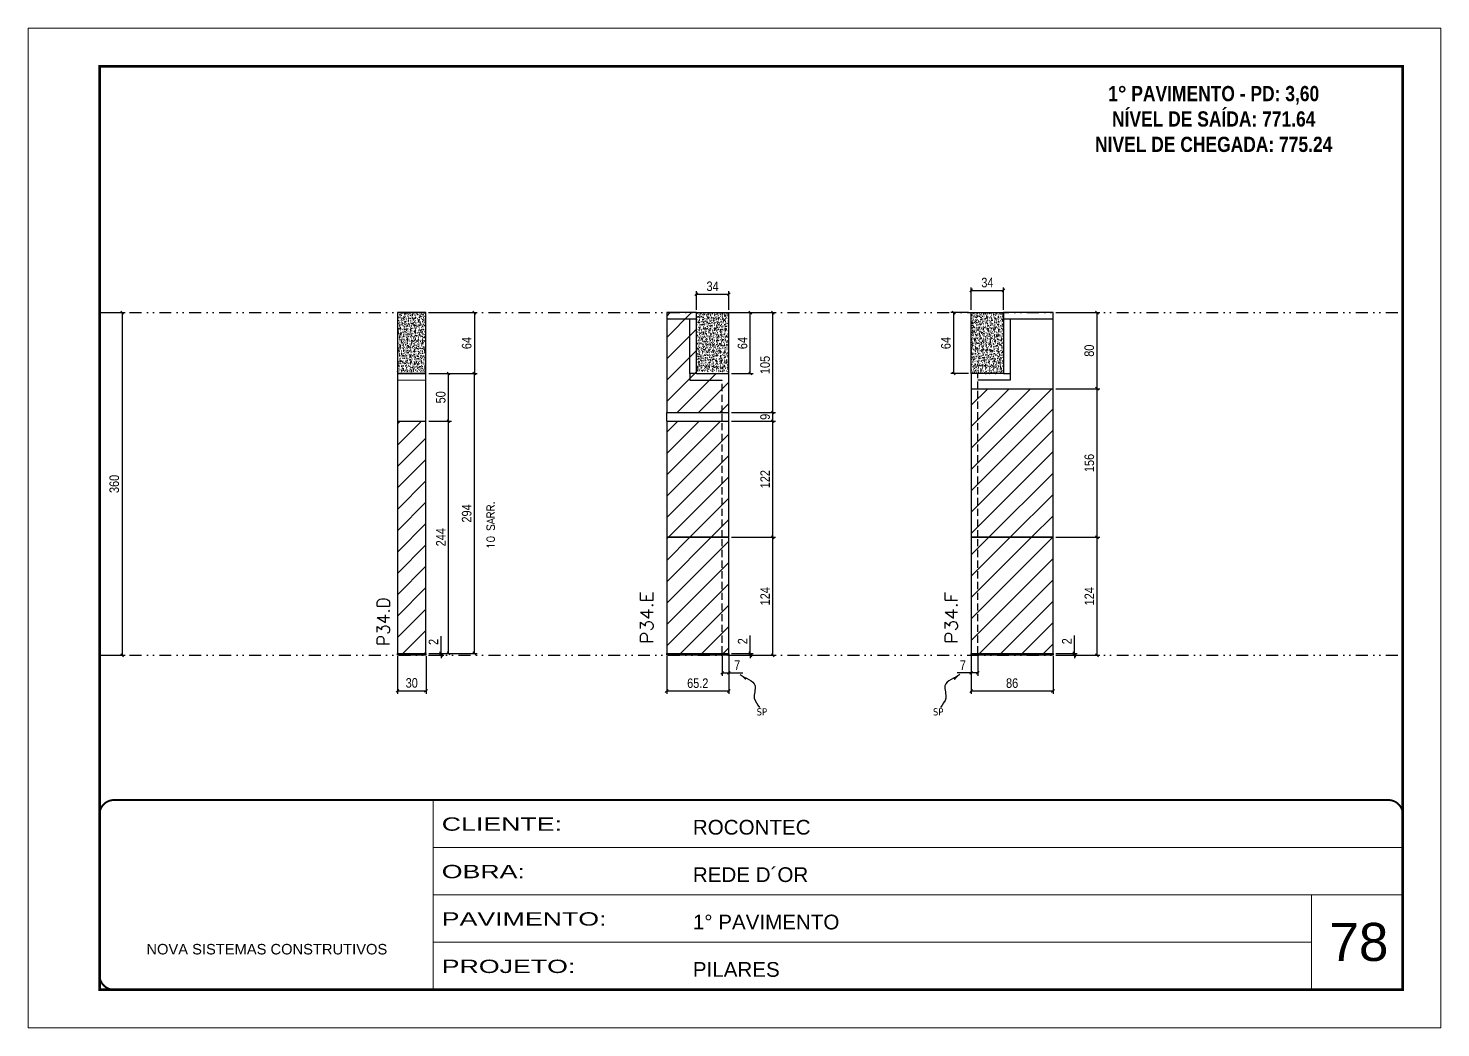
# Model space of a CAD drawing. Extents: x 2949 to 9203, y -16089 to 12527.
# Drawn here: x 4548 to 6033, y -10346 to -9296 of the extents above; entities that cross this region are included whole.
import ezdxf

# ---------------------------------------------------------------- set-up
doc = ezdxf.new("R2010")
doc.units = 0
for name, pattern in [('CONTINUO', [0]), ('DASHED', [0.75, 0.5, -0.25]), ('DIVIDE2', [0.625, 0.25, -0.125, 0, -0.125, 0, -0.125]), ('HIDDEN', [0.375, 0.25, -0.125])]:
    doc.linetypes.add(name, pattern=pattern)
for name, color, linetype, lineweight in [('CARIMBO', 255, 'Continuous', 9), ('Folhas', 255, 'Continuous', 9), ('Hachura', 251, 'Continuous', 9), ('Sarr 2.2x7', 40, 'Continuous', 9), ('SARRAFO DE PRESSAO', 251, 'DASHED', 9), ('Texto Seção', 7, 'Continuous', 15)]:
    doc.layers.add(name, color=color, linetype=linetype, lineweight=lineweight)
for name, color, linetype in [('COTA', 241, 'Continuous'), ('cotas', 4, 'Continuous'), ('NOMENCLATURA', 7, 'Continuous'), ('Nível', 160, 'Continuous'), ('Painéis', 200, 'Continuous'), ('SARR_2.2x7', 40, 'Continuous'), ('Sarrafo de Pressão', 42, 'HIDDEN'), ('texto', 7, 'Continuous')]:
    doc.layers.add(name, color=color, linetype=linetype)
doc.styles.add('ARIAL', font='arial.ttf')
doc.styles.add('COTA TECNICA', font='techl___.ttf', dxfattribs={"height": 10})
doc.styles.add('COTA TECNICA-50', font='techl___.ttf', dxfattribs={"height": 10})
doc.styles.add('REGUA-120', font='ROMANS.shx', dxfattribs={"height": 15})
doc.styles.add('ROMANC', font='techb___.ttf', dxfattribs={"height": 2.5})
doc.styles.add('ROMANS', font='romans.shx')
doc.styles.get("Standard").update_dxf_attribs({"font": 'arial.ttf'})
doc.styles.add('Tecnologia', font='')
doc.styles.get('Tecnologia').set_extended_font_data('Forgotten Futurist')
doc.dimstyles.new('COTA PAINEL-50', dxfattribs={"dimtxt": 10, "dimasz": 3, "dimexe": 3, "dimexo": 3, "dimgap": 3, "dimtad": 1, "dimdec": 1, "dimzin": 12, "dimdsep": 46, "dimtxsty": 'COTA TECNICA-50', "dimblk1": 'OBLIQUE', "dimblk2": 'OBLIQUE', "dimsah": 1, "dimcen": 0.9, "dimclrd": 4, "dimclre": 4, "dimclrt": 240, "dimadec": 1, "dimazin": 3, "dimtfac": 1, "dimtdec": 1, "dimtmove": 0, "dimatfit": 3, "dimfxl": 1, "dimtolj": 1, "dimtzin": 12, "dimarcsym": 0})
doc.dimstyles.new('PAINEL', dxfattribs={"dimtxt": 10, "dimasz": 3, "dimexe": 3, "dimexo": 3, "dimgap": 3, "dimtad": 1, "dimdec": 1, "dimzin": 12, "dimdsep": 46, "dimtxsty": 'COTA TECNICA', "dimblk1": 'OBLIQUE', "dimblk2": 'OBLIQUE', "dimsah": 1, "dimcen": 0.9, "dimclrd": 4, "dimclre": 4, "dimclrt": 240, "dimadec": 1, "dimazin": 3, "dimtfac": 1, "dimtdec": 1, "dimtmove": 0, "dimatfit": 3, "dimfxl": 1, "dimtolj": 1, "dimtzin": 12, "dimarcsym": 0})
doc.dimstyles.get("Standard").update_dxf_attribs({"dimtxt": 0.18, "dimasz": 0.18, "dimexe": 0.18, "dimexo": 0.0625, "dimgap": 0.09, "dimtad": 0, "dimtih": 1, "dimtoh": 1, "dimdec": 4, "dimzin": 0, "dimdsep": 46, "dimtxsty": 'Standard', "dimcen": 0.09, "dimadec": 0, "dimazin": 0, "dimtfac": 1, "dimtdec": 4, "dimtofl": 0, "dimtmove": 0, "dimatfit": 3, "dimfxl": 1, "dimtolj": 1, "dimtzin": 0, "dimarcsym": 0})
pattern_1 = [(45, (-126071.967, -38793.522), (-11.2253202, 11.2253202), [])]

# ---------------------------------------------------------------- blocks, each defined once
blk = doc.blocks.new('9999999999')
at = {"color": 30, "linetype": 'CONTINUO'}
for p, q in [((98564.6, 34230.2), (98564.6, 34429.4)), ((98564.6, 34379.6), (99584, 34379.6)), ((98564.6, 34329.8), (99488, 34329.8)), ((99584, 34329.8), (99488, 34329.8)), ((99488, 34329.8), (99488, 34230.2)), ((98564.6, 34280), (99488, 34280))]:
    blk.add_line(p, q, dxfattribs=at)
at = {"color": 30, "linetype": 'CONTINUO', "const_width": 2}
blk.add_lwpolyline([(99584, 34230.2), (99584, 34414.4, 0.414214), (99569, 34429.4), (98229, 34429.4, 0.414214), (98214, 34414.4), (98214, 34245.2, 0.414214), (98229, 34230.2), (99584, 34230.2)], format="xyb", dxfattribs=at)
at = {"layer": 'Folhas'}
blk.add_lwpolyline([(98139, 34190.2), (99624, 34190.2), (99624, 35240.2), (98139, 35240.2)], close=True, dxfattribs=at)
at = {"layer": 'Folhas', "color": 30, "const_width": 3}
blk.add_lwpolyline([(98214, 34230.2), (99584, 34230.2), (99584, 35200.2), (98214, 35200.2)], close=True, dxfattribs=at)
at = {"color": 7, "linetype": 'Continuous', "ltscale": 5, "style": 'ARIAL'}
for s, height, p in [('ROCONTEC', 15.48, (98837.7, 34393.1)), ('REDE D´OR', 15.48, (98837.7, 34343.3)), ('1° PAVIMENTO', 15.483, (98837.7, 34293.5)), ('NOVA SISTEMAS CONSTRUTIVOS', 11.059, (98263.2, 34267.2)), ('PILARES', 15.48, (98837.7, 34243.7))]:
    blk.add_text(s, height=height, dxfattribs=at).set_placement(p)
at = {"layer": 'Folhas', "color": 7, "style": 'Tecnologia', "width": 1.5}
for s, p in [('CLIENTE:', (98573.7, 34397.2)), ('OBRA:', (98573.7, 34347.3)), ('PAVIMENTO:', (98573.7, 34297.5)), ('PROJETO:', (98573.7, 34247.7))]:
    blk.add_text(s, height=14, dxfattribs=at).set_placement(p)
blk = doc.blocks.new('_Oblique')
at = {"color": 0, "linetype": 'ByBlock', "lineweight": -2}
blk.add_line((-0.5, -0.5), (0.5, 0.5), dxfattribs=at)
blk = doc.blocks.new('*D2669')
at = {"layer": 'cotas', "color": 4, "linetype": 'ByBlock', "lineweight": -2, "transparency": 16777216}
for p, q in [((4625.5, -9594.9), (4649.3, -9594.9)), ((4646.3, -9594.9), (4646.3, -9954.9)), ((4625.5, -9954.9), (4649.3, -9954.9))]:
    blk.add_line(p, q, dxfattribs=at)
at = {"layer": 'Defpoints', "color": 0, "linetype": 'ByBlock', "transparency": 16777216}
for p in [(4622.5, -9594.9), (4622.5, -9954.9), (4646.3, -9954.9)]:
    blk.add_point(p, dxfattribs=at)
at = {"layer": 'cotas', "color": 4, "linetype": 'ByBlock', "lineweight": -2, "transparency": 16777216, "xscale": 3, "yscale": 3, "zscale": 3}
for p, rotation in [((4646.3, -9594.9), 90), ((4646.3, -9954.9), 270)]:
    blk.add_blockref('_Oblique', p, dxfattribs=dict(at, rotation=rotation))
at = {"layer": 'cotas', "color": 240, "linetype": 'ByBlock', "transparency": 16777216, "insert": (4638, -9774.9), "char_height": 10, "attachment_point": 5, "rotation": 90, "style": 'COTA TECNICA'}
blk.add_mtext('\\A1;360', dxfattribs=at)
blk = doc.blocks.new('*D2670')
at = {"layer": 'COTA', "color": 4, "lineweight": -2, "transparency": 16777216}
for p, q in [((4935.7, -9955.9), (4935.7, -9995.3)), ((4965.7, -9955.9), (4965.7, -9995.3)), ((4935.7, -9992.3), (4965.7, -9992.3))]:
    blk.add_line(p, q, dxfattribs=at)
at = {"layer": 'Defpoints', "color": 0, "transparency": 16777216}
for p in [(4935.7, -9952.9), (4965.7, -9952.9), (4965.7, -9992.3)]:
    blk.add_point(p, dxfattribs=at)
at = {"layer": 'COTA', "color": 4, "lineweight": -2, "transparency": 16777216, "xscale": 3, "yscale": 3, "zscale": 3, "rotation": 180}
blk.add_blockref('_Oblique', (4935.7, -9992.3), dxfattribs=at)
at = {"layer": 'COTA', "color": 4, "lineweight": -2, "transparency": 16777216, "xscale": 3, "yscale": 3, "zscale": 3}
blk.add_blockref('_Oblique', (4965.7, -9992.3), dxfattribs=at)
at = {"layer": 'COTA', "color": 240, "transparency": 16777216, "insert": (4950.7, -9984), "char_height": 10, "attachment_point": 5, "style": 'COTA TECNICA'}
blk.add_mtext('\\A1;30', dxfattribs=at)
blk = doc.blocks.new('*D2671')
at = {"layer": 'COTA', "color": 4, "lineweight": -2, "transparency": 16777216}
for p, q in [((4981.5, -9952.9), (4981.5, -9934.8)), ((4968.7, -9952.9), (4984.5, -9952.9)), ((4968.7, -9954.9), (4984.5, -9954.9)), ((4981.5, -9954.9), (4981.5, -9952.9)), ((4981.5, -9954.9), (4981.5, -9957.9))]:
    blk.add_line(p, q, dxfattribs=at)
at = {"layer": 'Defpoints', "color": 0, "transparency": 16777216}
for p in [(4965.7, -9952.9), (4965.7, -9954.9), (4981.5, -9952.9)]:
    blk.add_point(p, dxfattribs=at)
at = {"layer": 'COTA', "color": 4, "lineweight": -2, "transparency": 16777216, "xscale": 3, "yscale": 3, "zscale": 3}
for p, rotation in [((4981.5, -9952.9), 270), ((4981.5, -9954.9), 90)]:
    blk.add_blockref('_Oblique', p, dxfattribs=dict(at, rotation=rotation))
at = {"layer": 'COTA', "color": 240, "transparency": 16777216, "insert": (4973.5, -9940.9), "char_height": 10, "attachment_point": 5, "rotation": 90, "style": 'COTA TECNICA-50'}
blk.add_mtext('\\A1;2', dxfattribs=at)
blk = doc.blocks.new('*D2693')
at = {"layer": 'COTA', "color": 4, "linetype": 'ByBlock', "lineweight": -2, "transparency": 16777216}
for p, q in [((4968.7, -9594.9), (5019.6, -9594.9)), ((5016.6, -9594.9), (5016.6, -9658.9)), ((4968.7, -9658.9), (5019.6, -9658.9))]:
    blk.add_line(p, q, dxfattribs=at)
at = {"layer": 'Defpoints', "color": 0, "linetype": 'ByBlock', "transparency": 16777216}
for p in [(4965.7, -9594.9), (4965.7, -9658.9), (5016.6, -9658.9)]:
    blk.add_point(p, dxfattribs=at)
at = {"layer": 'COTA', "color": 4, "linetype": 'ByBlock', "lineweight": -2, "transparency": 16777216, "xscale": 3, "yscale": 3, "zscale": 3}
for p, rotation in [((5016.6, -9594.9), 90), ((5016.6, -9658.9), 270)]:
    blk.add_blockref('_Oblique', p, dxfattribs=dict(at, rotation=rotation))
at = {"layer": 'COTA', "color": 240, "linetype": 'ByBlock', "transparency": 16777216, "insert": (5008.5, -9626.9), "char_height": 10, "attachment_point": 5, "rotation": 90, "style": 'COTA TECNICA'}
blk.add_mtext('\\A1;64', dxfattribs=at)
blk = doc.blocks.new('*D2694')
at = {"layer": 'COTA', "color": 4, "linetype": 'ByBlock', "lineweight": -2, "transparency": 16777216}
for p, q in [((4968.7, -9658.9), (5019.6, -9658.9)), ((5016.6, -9952.9), (5016.6, -9658.9)), ((4968.7, -9952.9), (5019.6, -9952.9))]:
    blk.add_line(p, q, dxfattribs=at)
at = {"layer": 'Defpoints', "color": 0, "linetype": 'ByBlock', "transparency": 16777216}
for p in [(4965.7, -9658.9), (5016.6, -9658.9), (4965.7, -9952.9)]:
    blk.add_point(p, dxfattribs=at)
at = {"layer": 'COTA', "color": 4, "linetype": 'ByBlock', "lineweight": -2, "transparency": 16777216, "xscale": 3, "yscale": 3, "zscale": 3}
for p, rotation in [((5016.6, -9658.9), 90), ((5016.6, -9952.9), 270)]:
    blk.add_blockref('_Oblique', p, dxfattribs=dict(at, rotation=rotation))
at = {"layer": 'COTA', "color": 240, "linetype": 'ByBlock', "transparency": 16777216, "insert": (5008.5, -9805.9), "char_height": 10, "attachment_point": 5, "rotation": 90, "style": 'COTA TECNICA'}
blk.add_mtext('\\A1;294', dxfattribs=at)
blk = doc.blocks.new('*D2672')
at = {"layer": 'COTA', "color": 4, "linetype": 'ByBlock', "lineweight": -2, "transparency": 16777216}
for p, q in [((4968.7, -9708.9), (4992.4, -9708.9)), ((4989.4, -9952.9), (4989.4, -9708.9)), ((4968.7, -9952.9), (4992.4, -9952.9))]:
    blk.add_line(p, q, dxfattribs=at)
at = {"layer": 'Defpoints', "color": 0, "linetype": 'ByBlock', "transparency": 16777216}
for p in [(4965.7, -9708.9), (4989.4, -9708.9), (4965.7, -9952.9)]:
    blk.add_point(p, dxfattribs=at)
at = {"layer": 'COTA', "color": 4, "linetype": 'ByBlock', "lineweight": -2, "transparency": 16777216, "xscale": 3, "yscale": 3, "zscale": 3}
for p, rotation in [((4989.4, -9708.9), 90), ((4989.4, -9952.9), 270)]:
    blk.add_blockref('_Oblique', p, dxfattribs=dict(at, rotation=rotation))
at = {"layer": 'COTA', "color": 240, "linetype": 'ByBlock', "transparency": 16777216, "insert": (4981.3, -9830.9), "char_height": 10, "attachment_point": 5, "rotation": 90, "style": 'COTA TECNICA'}
blk.add_mtext('\\A1;244', dxfattribs=at)
blk = doc.blocks.new('*D2673')
at = {"layer": 'COTA', "color": 4, "linetype": 'ByBlock', "lineweight": -2, "transparency": 16777216}
for p, q in [((4968.7, -9658.9), (4992.4, -9658.9)), ((4989.4, -9708.9), (4989.4, -9658.9)), ((4968.7, -9708.9), (4992.4, -9708.9))]:
    blk.add_line(p, q, dxfattribs=at)
at = {"layer": 'Defpoints', "color": 0, "linetype": 'ByBlock', "transparency": 16777216}
for p in [(4965.7, -9658.9), (4989.4, -9658.9), (4965.7, -9708.9)]:
    blk.add_point(p, dxfattribs=at)
at = {"layer": 'COTA', "color": 4, "linetype": 'ByBlock', "lineweight": -2, "transparency": 16777216, "xscale": 3, "yscale": 3, "zscale": 3}
for p, rotation in [((4989.4, -9658.9), 90), ((4989.4, -9708.9), 270)]:
    blk.add_blockref('_Oblique', p, dxfattribs=dict(at, rotation=rotation))
at = {"layer": 'COTA', "color": 240, "linetype": 'ByBlock', "transparency": 16777216, "insert": (4981.2, -9683.9), "char_height": 10, "attachment_point": 5, "rotation": 90, "style": 'COTA TECNICA'}
blk.add_mtext('\\A1;50', dxfattribs=at)
blk = doc.blocks.new('*D2674')
at = {"layer": 'COTA', "color": 4, "lineweight": -2, "transparency": 16777216}
for p, q in [((5218.8, -9955.9), (5218.8, -9995.4)), ((5284, -9955.9), (5284, -9995.4)), ((5218.8, -9992.4), (5284, -9992.4))]:
    blk.add_line(p, q, dxfattribs=at)
at = {"layer": 'Defpoints', "color": 0, "transparency": 16777216}
for p in [(5218.8, -9952.9), (5284, -9952.9), (5284, -9992.4)]:
    blk.add_point(p, dxfattribs=at)
at = {"layer": 'COTA', "color": 4, "lineweight": -2, "transparency": 16777216, "xscale": 3, "yscale": 3, "zscale": 3, "rotation": 180}
blk.add_blockref('_Oblique', (5218.8, -9992.4), dxfattribs=at)
at = {"layer": 'COTA', "color": 4, "lineweight": -2, "transparency": 16777216, "xscale": 3, "yscale": 3, "zscale": 3}
blk.add_blockref('_Oblique', (5284, -9992.4), dxfattribs=at)
at = {"layer": 'COTA', "color": 240, "transparency": 16777216, "insert": (5251.4, -9984.3), "char_height": 10, "attachment_point": 5, "style": 'COTA TECNICA'}
blk.add_mtext('\\A1;65.2', dxfattribs=at)
blk = doc.blocks.new('*D2675')
at = {"layer": 'COTA', "color": 4, "lineweight": -2, "transparency": 16777216}
for p, q in [((5287, -9594.9), (5333.3, -9594.9)), ((5330.3, -9699.9), (5330.3, -9594.9)), ((5287, -9699.9), (5333.3, -9699.9))]:
    blk.add_line(p, q, dxfattribs=at)
at = {"layer": 'Defpoints', "color": 0, "transparency": 16777216}
for p in [(5284, -9594.9), (5330.3, -9594.9), (5284, -9699.9)]:
    blk.add_point(p, dxfattribs=at)
at = {"layer": 'COTA', "color": 4, "lineweight": -2, "transparency": 16777216, "xscale": 3, "yscale": 3, "zscale": 3}
for p, rotation in [((5330.3, -9594.9), 90), ((5330.3, -9699.9), 270)]:
    blk.add_blockref('_Oblique', p, dxfattribs=dict(at, rotation=rotation))
at = {"layer": 'COTA', "color": 240, "transparency": 16777216, "insert": (5322.2, -9649.9), "char_height": 10, "attachment_point": 5, "rotation": 90, "style": 'COTA TECNICA'}
blk.add_mtext('\\A1;105', dxfattribs=at)
blk = doc.blocks.new('*D2676')
at = {"layer": 'COTA', "color": 4, "lineweight": -2, "transparency": 16777216}
for p, q in [((5277, -9955.9), (5277, -9976.4)), ((5284, -9957.9), (5284, -9976.4)), ((5277, -9973.4), (5284, -9973.4)), ((5284, -9973.4), (5298.8, -9973.4))]:
    blk.add_line(p, q, dxfattribs=at)
at = {"layer": 'Defpoints', "color": 0, "transparency": 16777216}
for p in [(5277, -9952.9), (5284, -9954.9), (5284, -9973.4)]:
    blk.add_point(p, dxfattribs=at)
at = {"layer": 'COTA', "color": 4, "lineweight": -2, "transparency": 16777216, "xscale": 3, "yscale": 3, "zscale": 3, "rotation": 180}
blk.add_blockref('_Oblique', (5277, -9973.4), dxfattribs=at)
at = {"layer": 'COTA', "color": 4, "lineweight": -2, "transparency": 16777216, "xscale": 3, "yscale": 3, "zscale": 3}
blk.add_blockref('_Oblique', (5284, -9973.4), dxfattribs=at)
at = {"layer": 'COTA', "color": 240, "transparency": 16777216, "insert": (5292.9, -9965.3), "char_height": 10, "attachment_point": 5, "style": 'COTA TECNICA-50'}
blk.add_mtext('\\A1;7', dxfattribs=at)
blk = doc.blocks.new('*D2677')
at = {"layer": 'COTA', "color": 4, "lineweight": -2, "transparency": 16777216}
for p, q in [((5287, -9830.9), (5333.3, -9830.9)), ((5330.3, -9954.9), (5330.3, -9830.9)), ((5287, -9954.9), (5333.3, -9954.9))]:
    blk.add_line(p, q, dxfattribs=at)
at = {"layer": 'Defpoints', "color": 0, "transparency": 16777216}
for p in [(5284, -9830.9), (5330.3, -9830.9), (5284, -9954.9)]:
    blk.add_point(p, dxfattribs=at)
at = {"layer": 'COTA', "color": 4, "lineweight": -2, "transparency": 16777216, "xscale": 3, "yscale": 3, "zscale": 3}
for p, rotation in [((5330.3, -9830.9), 90), ((5330.3, -9954.9), 270)]:
    blk.add_blockref('_Oblique', p, dxfattribs=dict(at, rotation=rotation))
at = {"layer": 'COTA', "color": 240, "transparency": 16777216, "insert": (5322.2, -9892.9), "char_height": 10, "attachment_point": 5, "rotation": 90, "style": 'COTA TECNICA-50'}
blk.add_mtext('\\A1;124', dxfattribs=at)
blk = doc.blocks.new('*D2678')
at = {"layer": 'COTA', "color": 4, "lineweight": -2, "transparency": 16777216}
for p, q in [((5306.6, -9952.9), (5306.6, -9934.1)), ((5287, -9952.9), (5309.6, -9952.9)), ((5287, -9954.9), (5309.6, -9954.9)), ((5306.6, -9954.9), (5306.6, -9952.9)), ((5306.6, -9954.9), (5306.6, -9957.9))]:
    blk.add_line(p, q, dxfattribs=at)
at = {"layer": 'Defpoints', "color": 0, "transparency": 16777216}
for p in [(5284, -9952.9), (5284, -9954.9), (5306.6, -9954.9)]:
    blk.add_point(p, dxfattribs=at)
at = {"layer": 'COTA', "color": 4, "lineweight": -2, "transparency": 16777216, "xscale": 3, "yscale": 3, "zscale": 3}
for p, rotation in [((5306.6, -9952.9), 270), ((5306.6, -9954.9), 90)]:
    blk.add_blockref('_Oblique', p, dxfattribs=dict(at, rotation=rotation))
at = {"layer": 'COTA', "color": 240, "transparency": 16777216, "insert": (5298.6, -9940.2), "char_height": 10, "attachment_point": 5, "rotation": 90, "style": 'COTA TECNICA-50'}
blk.add_mtext('\\A1;2', dxfattribs=at)
blk = doc.blocks.new('*D2679')
at = {"layer": 'COTA', "color": 4, "linetype": 'ByBlock', "lineweight": -2, "transparency": 16777216}
for p, q in [((5287, -9708.9), (5333.3, -9708.9)), ((5330.3, -9830.9), (5330.3, -9708.9)), ((5287, -9830.9), (5333.3, -9830.9))]:
    blk.add_line(p, q, dxfattribs=at)
at = {"layer": 'Defpoints', "color": 0, "linetype": 'ByBlock', "transparency": 16777216}
for p in [(5284, -9708.9), (5330.3, -9708.9), (5284, -9830.9)]:
    blk.add_point(p, dxfattribs=at)
at = {"layer": 'COTA', "color": 4, "linetype": 'ByBlock', "lineweight": -2, "transparency": 16777216, "xscale": 3, "yscale": 3, "zscale": 3}
for p, rotation in [((5330.3, -9708.9), 90), ((5330.3, -9830.9), 270)]:
    blk.add_blockref('_Oblique', p, dxfattribs=dict(at, rotation=rotation))
at = {"layer": 'COTA', "color": 240, "linetype": 'ByBlock', "transparency": 16777216, "insert": (5322.2, -9769.9), "char_height": 10, "attachment_point": 5, "rotation": 90, "style": 'COTA TECNICA'}
blk.add_mtext('\\A1;122', dxfattribs=at)
blk = doc.blocks.new('*D2680')
at = {"layer": 'COTA', "color": 4, "lineweight": -2, "transparency": 16777216}
for p, q in [((5538.9, -9955.9), (5538.9, -9995.4)), ((5624.9, -9955.9), (5624.9, -9995.4)), ((5538.9, -9992.4), (5624.9, -9992.4))]:
    blk.add_line(p, q, dxfattribs=at)
at = {"layer": 'Defpoints', "color": 0, "transparency": 16777216}
for p in [(5538.9, -9952.9), (5624.9, -9952.9), (5624.9, -9992.4)]:
    blk.add_point(p, dxfattribs=at)
at = {"layer": 'COTA', "color": 4, "lineweight": -2, "transparency": 16777216, "xscale": 3, "yscale": 3, "zscale": 3, "rotation": 180}
blk.add_blockref('_Oblique', (5538.9, -9992.4), dxfattribs=at)
at = {"layer": 'COTA', "color": 4, "lineweight": -2, "transparency": 16777216, "xscale": 3, "yscale": 3, "zscale": 3}
blk.add_blockref('_Oblique', (5624.9, -9992.4), dxfattribs=at)
at = {"layer": 'COTA', "color": 240, "transparency": 16777216, "insert": (5581.9, -9984.2), "char_height": 10, "attachment_point": 5, "style": 'COTA TECNICA'}
blk.add_mtext('\\A1;86', dxfattribs=at)
blk = doc.blocks.new('*D2681')
at = {"layer": 'COTA', "color": 4, "lineweight": -2, "transparency": 16777216}
for p, q in [((5538.9, -9957.9), (5538.9, -9976.4)), ((5545.9, -9955.9), (5545.9, -9976.4)), ((5538.9, -9973.4), (5524.2, -9973.4)), ((5545.9, -9973.4), (5538.9, -9973.4))]:
    blk.add_line(p, q, dxfattribs=at)
at = {"layer": 'Defpoints', "color": 0, "transparency": 16777216}
for p in [(5538.9, -9954.9), (5545.9, -9952.9), (5538.9, -9973.4)]:
    blk.add_point(p, dxfattribs=at)
at = {"layer": 'COTA', "color": 4, "lineweight": -2, "transparency": 16777216, "xscale": 3, "yscale": 3, "zscale": 3, "rotation": 180}
blk.add_blockref('_Oblique', (5538.9, -9973.4), dxfattribs=at)
at = {"layer": 'COTA', "color": 4, "lineweight": -2, "transparency": 16777216, "xscale": 3, "yscale": 3, "zscale": 3}
blk.add_blockref('_Oblique', (5545.9, -9973.4), dxfattribs=at)
at = {"layer": 'COTA', "color": 240, "transparency": 16777216, "insert": (5530.1, -9965.3), "char_height": 10, "attachment_point": 5, "style": 'COTA TECNICA-50'}
blk.add_mtext('\\A1;7', dxfattribs=at)
blk = doc.blocks.new('*D2682')
at = {"layer": 'COTA', "color": 4, "lineweight": -2, "transparency": 16777216}
for p, q in [((5627.9, -9830.9), (5674.2, -9830.9)), ((5671.2, -9954.9), (5671.2, -9830.9)), ((5627.9, -9954.9), (5674.2, -9954.9))]:
    blk.add_line(p, q, dxfattribs=at)
at = {"layer": 'Defpoints', "color": 0, "transparency": 16777216}
for p in [(5624.9, -9830.9), (5671.2, -9830.9), (5624.9, -9954.9)]:
    blk.add_point(p, dxfattribs=at)
at = {"layer": 'COTA', "color": 4, "lineweight": -2, "transparency": 16777216, "xscale": 3, "yscale": 3, "zscale": 3}
for p, rotation in [((5671.2, -9830.9), 90), ((5671.2, -9954.9), 270)]:
    blk.add_blockref('_Oblique', p, dxfattribs=dict(at, rotation=rotation))
at = {"layer": 'COTA', "color": 240, "transparency": 16777216, "insert": (5663.1, -9892.9), "char_height": 10, "attachment_point": 5, "rotation": 90, "style": 'COTA TECNICA-50'}
blk.add_mtext('\\A1;124', dxfattribs=at)
blk = doc.blocks.new('*D2683')
at = {"layer": 'COTA', "color": 4, "lineweight": -2, "transparency": 16777216}
for p, q in [((5647.4, -9952.9), (5647.4, -9934.1)), ((5627.9, -9952.9), (5650.4, -9952.9)), ((5627.9, -9954.9), (5650.4, -9954.9)), ((5647.4, -9954.9), (5647.4, -9952.9)), ((5647.4, -9954.9), (5647.4, -9957.9))]:
    blk.add_line(p, q, dxfattribs=at)
at = {"layer": 'Defpoints', "color": 0, "transparency": 16777216}
for p in [(5624.9, -9952.9), (5624.9, -9954.9), (5647.4, -9954.9)]:
    blk.add_point(p, dxfattribs=at)
at = {"layer": 'COTA', "color": 4, "lineweight": -2, "transparency": 16777216, "xscale": 3, "yscale": 3, "zscale": 3}
for p, rotation in [((5647.4, -9952.9), 270), ((5647.4, -9954.9), 90)]:
    blk.add_blockref('_Oblique', p, dxfattribs=dict(at, rotation=rotation))
at = {"layer": 'COTA', "color": 240, "transparency": 16777216, "insert": (5639.4, -9940.2), "char_height": 10, "attachment_point": 5, "rotation": 90, "style": 'COTA TECNICA-50'}
blk.add_mtext('\\A1;2', dxfattribs=at)
blk = doc.blocks.new('*D2684')
at = {"layer": 'COTA', "color": 4, "linetype": 'ByBlock', "lineweight": -2, "transparency": 16777216}
for p, q in [((5287, -9594.9), (5309.6, -9594.9)), ((5306.6, -9658.9), (5306.6, -9594.9)), ((5287, -9658.9), (5309.6, -9658.9))]:
    blk.add_line(p, q, dxfattribs=at)
at = {"layer": 'Defpoints', "color": 0, "linetype": 'ByBlock', "transparency": 16777216}
for p in [(5284, -9594.9), (5306.6, -9594.9), (5284, -9658.9)]:
    blk.add_point(p, dxfattribs=at)
at = {"layer": 'COTA', "color": 4, "linetype": 'ByBlock', "lineweight": -2, "transparency": 16777216, "xscale": 3, "yscale": 3, "zscale": 3}
for p, rotation in [((5306.6, -9594.9), 90), ((5306.6, -9658.9), 270)]:
    blk.add_blockref('_Oblique', p, dxfattribs=dict(at, rotation=rotation))
at = {"layer": 'COTA', "color": 240, "linetype": 'ByBlock', "transparency": 16777216, "insert": (5298.5, -9626.9), "char_height": 10, "attachment_point": 5, "rotation": 90, "style": 'COTA TECNICA'}
blk.add_mtext('\\A1;64', dxfattribs=at)
blk = doc.blocks.new('*D2687')
at = {"layer": 'COTA', "color": 4, "linetype": 'ByBlock', "lineweight": -2, "transparency": 16777216}
for p, q in [((5627.9, -9674.9), (5674.2, -9674.9)), ((5671.2, -9830.9), (5671.2, -9674.9)), ((5627.9, -9830.9), (5674.2, -9830.9))]:
    blk.add_line(p, q, dxfattribs=at)
at = {"layer": 'Defpoints', "color": 0, "linetype": 'ByBlock', "transparency": 16777216}
for p in [(5624.9, -9674.9), (5671.2, -9674.9), (5624.9, -9830.9)]:
    blk.add_point(p, dxfattribs=at)
at = {"layer": 'COTA', "color": 4, "linetype": 'ByBlock', "lineweight": -2, "transparency": 16777216, "xscale": 3, "yscale": 3, "zscale": 3}
for p, rotation in [((5671.2, -9674.9), 90), ((5671.2, -9830.9), 270)]:
    blk.add_blockref('_Oblique', p, dxfattribs=dict(at, rotation=rotation))
at = {"layer": 'COTA', "color": 240, "linetype": 'ByBlock', "transparency": 16777216, "insert": (5663.1, -9752.9), "char_height": 10, "attachment_point": 5, "rotation": 90, "style": 'COTA TECNICA'}
blk.add_mtext('\\A1;156', dxfattribs=at)
blk = doc.blocks.new('*D2696')
at = {"layer": 'COTA', "color": 4, "linetype": 'ByBlock', "lineweight": -2, "transparency": 16777216}
for p, q in [((5250, -9591.9), (5250, -9572.5)), ((5250, -9575.5), (5284, -9575.5)), ((5284, -9591.9), (5284, -9572.5))]:
    blk.add_line(p, q, dxfattribs=at)
at = {"layer": 'Defpoints', "color": 0, "linetype": 'ByBlock', "transparency": 16777216}
for p in [(5284, -9575.5), (5250, -9594.9), (5284, -9594.9)]:
    blk.add_point(p, dxfattribs=at)
at = {"layer": 'COTA', "color": 4, "linetype": 'ByBlock', "lineweight": -2, "transparency": 16777216, "xscale": 3, "yscale": 3, "zscale": 3, "rotation": 180}
blk.add_blockref('_Oblique', (5250, -9575.5), dxfattribs=at)
at = {"layer": 'COTA', "color": 4, "linetype": 'ByBlock', "lineweight": -2, "transparency": 16777216, "xscale": 3, "yscale": 3, "zscale": 3}
blk.add_blockref('_Oblique', (5284, -9575.5), dxfattribs=at)
at = {"layer": 'COTA', "color": 240, "linetype": 'ByBlock', "transparency": 16777216, "insert": (5267, -9567.3), "char_height": 10, "attachment_point": 5, "style": 'COTA TECNICA'}
blk.add_mtext('\\A1;34', dxfattribs=at)
blk = doc.blocks.new('*D2695')
at = {"layer": 'COTA', "color": 4, "linetype": 'ByBlock', "lineweight": -2, "transparency": 16777216}
for p, q in [((5627.9, -9594.9), (5674.2, -9594.9)), ((5671.2, -9674.9), (5671.2, -9594.9)), ((5627.9, -9674.9), (5674.2, -9674.9))]:
    blk.add_line(p, q, dxfattribs=at)
at = {"layer": 'Defpoints', "color": 0, "linetype": 'ByBlock', "transparency": 16777216}
for p in [(5624.9, -9594.9), (5671.2, -9594.9), (5624.9, -9674.9)]:
    blk.add_point(p, dxfattribs=at)
at = {"layer": 'COTA', "color": 4, "linetype": 'ByBlock', "lineweight": -2, "transparency": 16777216, "xscale": 3, "yscale": 3, "zscale": 3}
for p, rotation in [((5671.2, -9594.9), 90), ((5671.2, -9674.9), 270)]:
    blk.add_blockref('_Oblique', p, dxfattribs=dict(at, rotation=rotation))
at = {"layer": 'COTA', "color": 240, "linetype": 'ByBlock', "transparency": 16777216, "insert": (5663, -9634.9), "char_height": 10, "attachment_point": 5, "rotation": 90, "style": 'COTA TECNICA'}
blk.add_mtext('\\A1;80', dxfattribs=at)
blk = doc.blocks.new('*D2698')
at = {"layer": 'COTA', "color": 4, "lineweight": -2, "transparency": 16777216}
for p, q in [((5535.9, -9594.9), (5517.4, -9594.9)), ((5520.4, -9594.9), (5520.4, -9658.9)), ((5535.9, -9658.9), (5517.4, -9658.9))]:
    blk.add_line(p, q, dxfattribs=at)
at = {"layer": 'Defpoints', "color": 0, "transparency": 16777216}
for p in [(5538.9, -9594.9), (5520.4, -9658.9), (5538.9, -9658.9)]:
    blk.add_point(p, dxfattribs=at)
at = {"layer": 'COTA', "color": 4, "lineweight": -2, "transparency": 16777216, "xscale": 3, "yscale": 3, "zscale": 3}
for p, rotation in [((5520.4, -9594.9), 90), ((5520.4, -9658.9), 270)]:
    blk.add_blockref('_Oblique', p, dxfattribs=dict(at, rotation=rotation))
at = {"layer": 'COTA', "color": 240, "transparency": 16777216, "insert": (5512.3, -9626.9), "char_height": 10, "attachment_point": 5, "rotation": 90, "style": 'COTA TECNICA'}
blk.add_mtext('\\A1;64', dxfattribs=at)
blk = doc.blocks.new('*D2699')
at = {"layer": 'COTA', "color": 4, "lineweight": -2, "transparency": 16777216}
for p, q in [((5538.9, -9591.9), (5538.9, -9568.6)), ((5538.9, -9571.6), (5572.9, -9571.6)), ((5572.9, -9591.9), (5572.9, -9568.6))]:
    blk.add_line(p, q, dxfattribs=at)
at = {"layer": 'Defpoints', "color": 0, "transparency": 16777216}
for p in [(5572.9, -9571.6), (5538.9, -9594.9), (5572.9, -9594.9)]:
    blk.add_point(p, dxfattribs=at)
at = {"layer": 'COTA', "color": 4, "lineweight": -2, "transparency": 16777216, "xscale": 3, "yscale": 3, "zscale": 3, "rotation": 180}
blk.add_blockref('_Oblique', (5538.9, -9571.6), dxfattribs=at)
at = {"layer": 'COTA', "color": 4, "lineweight": -2, "transparency": 16777216, "xscale": 3, "yscale": 3, "zscale": 3}
blk.add_blockref('_Oblique', (5572.9, -9571.6), dxfattribs=at)
at = {"layer": 'COTA', "color": 240, "transparency": 16777216, "insert": (5555.9, -9563.4), "char_height": 10, "attachment_point": 5, "style": 'COTA TECNICA'}
blk.add_mtext('\\A1;34', dxfattribs=at)
blk = doc.blocks.new('*D2700')
at = {"layer": 'COTA', "color": 4, "lineweight": -2, "transparency": 16777216}
for p, q in [((5287, -9699.9), (5333.3, -9699.9)), ((5287, -9708.9), (5333.3, -9708.9)), ((5330.3, -9708.9), (5330.3, -9699.9))]:
    blk.add_line(p, q, dxfattribs=at)
at = {"layer": 'Defpoints', "color": 0, "transparency": 16777216}
for p in [(5284, -9699.9), (5284, -9708.9), (5330.3, -9699.9)]:
    blk.add_point(p, dxfattribs=at)
at = {"layer": 'COTA', "color": 4, "lineweight": -2, "transparency": 16777216, "xscale": 3, "yscale": 3, "zscale": 3}
for p, rotation in [((5330.3, -9699.9), 90), ((5330.3, -9708.9), 270)]:
    blk.add_blockref('_Oblique', p, dxfattribs=dict(at, rotation=rotation))
at = {"layer": 'COTA', "color": 240, "transparency": 16777216, "insert": (5322.2, -9704.4), "char_height": 10, "attachment_point": 5, "rotation": 90, "style": 'COTA TECNICA-50'}
blk.add_mtext('\\A1;9', dxfattribs=at)

msp = doc.modelspace()

# ---------------------------------------------------------------- hatches: boundary and pattern name
at = {"layer": 'COTA', "linetype": 'ByBlock'}
h = msp.add_hatch(dxfattribs=at)
h.set_pattern_fill('AR-CONC', color=256, scale=0.03)
h.set_pattern_definition([(50, (-125190.931, -41107.6722), (5.46554007, -0.47817257), [0.5715, -6.2865]), (355, (-125190.931, -41107.672), (-1.05730264, 5.73170536), [0.4572, -5.02921753]), (100.4514447, (-125190.4754, -41107.712), (4.40823741, 5.25353256), [0.48570026, -5.34270734]), (46.1842, (-125190.931, -41106.148), (8.13237123, -1.26126984), [0.85725, -9.42975]), (96.6355576, (-125190.253, -41106.253), (7.122124, 7.42278374), [0.7285507, -8.01406824]), (351.184151, (-125190.931, -41106.148), (7.122124, 7.42278374), [0.685799, -7.54379196]), (21, (-125190.169, -41106.5292), (4.54843174, -3.06795595), [0.5715, -6.2865]), (326, (-125190.169, -41106.529), (1.85406085, 5.52563898), [0.4572, -5.0292]), (71.451445, (-125189.79, -41106.785), (6.40249258, 2.45768307), [0.48570026, -5.34269813]), (37.5, (-125190.9308, -41107.6722), (0.092658098, 2.536651166), [0, -4.96824, 0, -5.1054, 0, -5.04825]), (7.5, (-125190.9308, -41107.6722), (2.004589875, 3.005417245), [0, -2.91084, 0, -4.85394, 0, -1.92405]), (327.5, (-125192.63, -41107.6722), (4.067717855, -0.17186232), [0, -1.905, 0, -5.9436, 0, -7.8867]), (317.5, (-125193.392, -41107.6722), (4.44387544, 0.76279473), [0, -2.4765, 0, -3.94716, 0, -5.6007])])
h.paths.add_polyline_path([(4935.67, -9656.91), (4965.67, -9656.91), (4965.67, -9594.91), (4935.67, -9594.91)])
h = msp.add_hatch(dxfattribs=at)
h.set_pattern_fill('AR-CONC', color=256, scale=0.03)
h.set_pattern_definition([(50, (-126071.9665, -38819.522), (5.46554007, -0.47817257), [0.5715, -6.2865]), (355, (-126071.9665, -38819.522), (-1.05730264, 5.73170536), [0.4572, -5.02921753]), (100.4514447, (-126071.511, -38819.562), (4.40823741, 5.25353256), [0.48570026, -5.34270734]), (46.1842, (-126071.9665, -38817.998), (8.13237123, -1.26126984), [0.85725, -9.42975]), (96.6355576, (-126071.289, -38818.103), (7.122124, 7.42278374), [0.7285507, -8.01406824]), (351.184151, (-126071.9665, -38817.998), (7.122124, 7.42278374), [0.685799, -7.54379196]), (21, (-126071.2045, -38818.379), (4.54843174, -3.06795595), [0.5715, -6.2865]), (326, (-126071.2045, -38818.379), (1.85406085, 5.52563898), [0.4572, -5.0292]), (71.451445, (-126070.8255, -38818.6347), (6.40249258, 2.45768307), [0.48570026, -5.34269813]), (37.5, (-126071.9665, -38819.522), (0.092658098, 2.536651166), [0, -4.96824, 0, -5.1054, 0, -5.04825]), (7.5, (-126071.9665, -38819.522), (2.004589875, 3.005417245), [0, -2.91084, 0, -4.85394, 0, -1.92405]), (327.5, (-126073.6658, -38819.522), (4.067717855, -0.17186232), [0, -1.905, 0, -5.9436, 0, -7.8867]), (317.5, (-126074.4278, -38819.522), (4.44387544, 0.76279473), [0, -2.4765, 0, -3.94716, 0, -5.6007])])
h.paths.add_polyline_path([(5284.04, -9594.91), (5250.04, -9594.91), (5250.04, -9634.91), (5284.04, -9634.91)])
h.paths.add_polyline_path([(5250.04, -9634.91), (5250.04, -9656.91), (5284.04, -9656.91), (5284.04, -9634.91)])
h = msp.add_hatch(dxfattribs=at)
h.set_pattern_fill('AR-CONC', color=256, scale=0.03)
h.set_pattern_definition([(50, (846.7493, -6261.9194), (5.46554, -0.4781726), [0.5715, -6.2865]), (355, (846.7493, -6261.9194), (-1.0573026, 5.7317054), [0.4572, -5.0292175]), (100.45144, (847.205, -6261.9593), (4.4082374, 5.2535326), [0.4857, -5.3427073]), (46.1842, (846.749, -6260.3954), (8.132371, -1.26127), [0.85725, -9.42975]), (96.63556, (847.427, -6260.5005), (7.122124, 7.422784), [0.728551, -8.014068]), (351.18415, (846.749, -6260.3954), (7.122124, 7.422784), [0.685799, -7.543792]), (21, (847.5113, -6260.7764), (4.5484317, -3.067956), [0.5715, -6.2865]), (326, (847.5113, -6260.7764), (1.854061, 5.525639), [0.4572, -5.0292]), (71.45144, (847.8904, -6261.032), (6.4024926, 2.457683), [0.4857, -5.342698]), (37.5, (846.7493, -6261.9194), (0.0926581, 2.53665117), [0, -4.96824, 0, -5.1054, 0, -5.04825]), (7.5, (846.7493, -6261.9194), (2.0045899, 3.0054172), [0, -2.91084, 0, -4.85394, 0, -1.92405]), (327.5, (845.05, -6261.9194), (4.06771786, -0.1718623), [0, -1.905, 0, -5.9436, 0, -7.8867]), (317.5, (844.288, -6261.9194), (4.4438754, 0.7627947), [0, -2.4765, 0, -3.94716, 0, -5.6007])])
h.paths.add_polyline_path([(5572.92, -9594.91), (5538.92, -9594.91), (5538.92, -9658.91), (5572.92, -9658.91)])
at = {"layer": 'Hachura'}
h = msp.add_hatch(dxfattribs=at)
h.set_pattern_fill('ANSI31', color=256, scale=5)
h.paths.add_polyline_path([(5284.04, -9658.91), (5250.04, -9658.91), (5250.04, -9594.91), (5218.84, -9594.91), (5218.84, -9699.91), (5284.04, -9699.91)])
at = {"layer": 'Hachura', "linetype": 'ByBlock'}
h = msp.add_hatch(dxfattribs=at)
h.set_pattern_fill('ANSI31', color=256, scale=5)
h.set_pattern_definition(pattern_1)
h.paths.add_polyline_path([(5624.92, -9674.91), (5538.92, -9674.91), (5538.92, -9830.91), (5624.92, -9830.91)])
h = msp.add_hatch(dxfattribs=at)
h.set_pattern_fill('ANSI31', color=256, scale=5)
h.set_pattern_definition(pattern_1)
h.paths.add_polyline_path([(4935.67, -9952.91), (4965.67, -9952.91), (4965.67, -9708.91), (4935.67, -9708.91)])
h = msp.add_hatch(dxfattribs=at)
h.set_pattern_fill('ANSI31', color=256, scale=5)
h.set_pattern_definition(pattern_1)
h.paths.add_polyline_path([(5218.84, -9830.91), (5284.04, -9830.91), (5284.04, -9708.91), (5218.84, -9708.91)])
h = msp.add_hatch(dxfattribs=at)
h.set_pattern_fill('ANSI31', color=256, scale=5)
h.set_pattern_definition(pattern_1)
h.paths.add_polyline_path([(5284.04, -9830.91), (5218.84, -9830.91), (5218.84, -9952.91), (5284.04, -9952.91)])
h = msp.add_hatch(dxfattribs=at)
h.set_pattern_fill('ANSI31', color=256, scale=5)
h.set_pattern_definition(pattern_1)
h.paths.add_polyline_path([(5624.92, -9830.91), (5538.92, -9830.91), (5538.92, -9952.91), (5624.92, -9952.91)])

# ---------------------------------------------------------------- linework, layer by layer
at = {"layer": 'COTA', "linetype": 'ByBlock'}
for p, q in [((5250.04, -9594.91), (5284.04, -9594.91)), ((5284.04, -9658.91), (5284.04, -9594.91)), ((5538.92, -9658.91), (5538.92, -9594.91)), ((5538.92, -9594.91), (5572.92, -9594.91))]:
    msp.add_line(p, q, dxfattribs=at)
msp.add_lwpolyline([(4935.67, -9658.91), (4965.67, -9658.91), (4965.67, -9594.91), (4935.67, -9594.91)], close=True, dxfattribs=at)
at = {"layer": 'Nível', "color": 4, "linetype": 'DIVIDE2', "ltscale": 50}
for p, q in [((4622.53, -9594.91), (5992.53, -9594.91)), ((4622.53, -9954.91), (5992.53, -9954.91))]:
    msp.add_line(p, q, dxfattribs=at)
at = {"layer": 'Painéis'}
for p, q in [((5250.04, -9594.91), (5218.84, -9594.91)), ((5218.84, -9594.91), (5218.84, -9699.91)), ((5250.04, -9658.91), (5250.04, -9594.91)), ((5572.92, -9594.91), (5572.92, -9658.91)), ((5624.92, -9594.91), (5572.92, -9594.91)), ((5624.92, -9830.91), (5624.92, -9594.91)), ((5250.04, -9658.91), (5284.04, -9658.91)), ((5284.04, -9699.91), (5284.04, -9658.91)), ((5538.92, -9658.91), (5538.92, -9830.91)), ((5572.92, -9658.91), (5538.92, -9658.91)), ((4935.67, -9667.91), (4935.67, -9952.91)), ((4965.67, -9952.91), (4965.67, -9667.91)), ((5538.92, -9674.91), (5624.92, -9674.91)), ((4935.67, -9708.91), (4965.67, -9708.91)), ((5218.84, -9699.91), (5284.04, -9699.91)), ((5218.84, -9708.91), (5218.84, -9699.91)), ((5218.84, -9708.91), (5218.84, -9830.91)), ((5218.84, -9708.91), (5284.04, -9708.91)), ((5284.04, -9708.91), (5284.04, -9699.91)), ((5284.04, -9830.91), (5284.04, -9708.91)), ((5218.84, -9830.91), (5284.04, -9830.91)), ((5538.92, -9830.91), (5624.92, -9830.91)), ((4935.67, -9952.91), (4965.67, -9952.91)), ((4935.67, -9952.91), (4965.67, -9952.91)), ((4935.67, -9954.91), (4935.67, -9952.91)), ((4965.67, -9954.91), (4935.67, -9954.91)), ((4965.67, -9952.91), (4965.67, -9954.91))]:
    msp.add_line(p, q, dxfattribs=at)
msp.add_lwpolyline([(4965.67, -9667.91), (4965.67, -9658.91), (4935.67, -9658.91), (4935.67, -9667.91)], dxfattribs=at)
for points in [[(5218.84, -9952.91), (5284.04, -9952.91), (5284.04, -9830.91), (5218.84, -9830.91)], [(5538.92, -9952.91), (5624.92, -9952.91), (5624.92, -9830.91), (5538.92, -9830.91)], [(5218.84, -9952.91), (5284.04, -9952.91), (5284.04, -9954.91), (5218.84, -9954.91)], [(5538.92, -9952.91), (5624.92, -9952.91), (5624.92, -9954.91), (5538.92, -9954.91)]]:
    msp.add_lwpolyline(points, close=True, dxfattribs=at)
at = {"layer": 'Sarr 2.2x7'}
msp.add_line((4935.67, -9665.91), (4965.67, -9665.91), dxfattribs=at)
at = {"layer": 'SARR_2.2x7'}
for p, q in [((5250.04, -9601.91), (5218.84, -9601.91)), ((5243.04, -9658.91), (5243.04, -9601.91)), ((5624.92, -9601.91), (5572.92, -9601.91)), ((5579.92, -9601.91), (5579.92, -9658.91)), ((5250.04, -9658.91), (5243.04, -9658.91)), ((5243.04, -9658.91), (5243.04, -9665.91)), ((5243.04, -9665.91), (5277.04, -9665.91)), ((5579.92, -9665.91), (5545.92, -9665.91)), ((5572.92, -9658.91), (5579.92, -9658.91)), ((5579.92, -9658.91), (5579.92, -9665.91))]:
    msp.add_line(p, q, dxfattribs=at)
at = {"layer": 'Sarrafo de Pressão', "ltscale": 30}
for p, q in [((5277.04, -9699.91), (5277.04, -9665.91)), ((5545.92, -9674.91), (5545.92, -9658.91)), ((5545.92, -9830.91), (5545.92, -9674.91)), ((5277.04, -9708.91), (5277.04, -9699.91)), ((5277.04, -9830.91), (5277.04, -9708.91)), ((5277.04, -9952.91), (5277.04, -9830.91)), ((5545.92, -9952.91), (5545.92, -9830.91))]:
    msp.add_line(p, q, dxfattribs=at)

# ---------------------------------------------------------------- block references
at = {"layer": 'SARRAFO DE PRESSAO', "color": 6, "linetype": 'ByBlock'}
msp.add_blockref('9999999999', (-93591.44, -44536.4), dxfattribs=at)

# ---------------------------------------------------------------- texts
at = {"layer": 'CARIMBO', "style": 'ARIAL'}
msp.add_text('78', height=40, dxfattribs=at).set_placement((5915.39, -10276.05))
at = {"layer": 'NOMENCLATURA', "color": 2, "insert": (5793.86, -9330.13), "char_height": 16, "attachment_point": 2, "style": 'ROMANC'}
msp.add_mtext_dynamic_manual_height_columns('\\P1° PAVIMENTO - PD: 3,60\\PNÍVEL DE SAÍDA: 771.64\\PNIVEL DE CHEGADA: 775.24', width=300.2766, gutter_width=1, heights=[0], dxfattribs=at)
at = {"layer": 'texto', "color": 0, "char_height": 7.5, "attachment_point": 5}
for insert in [(5318.81, -10014.4), (5504.15, -10014.4)]:
    msp.add_mtext('{\\fTahoma|b0|i0|c0|p34;\\C4;SP}', dxfattribs=dict(at, insert=insert))
at = {"layer": 'Texto Seção', "linetype": 'Continuous', "style": 'ROMANS'}
msp.add_text('10 SARR.', height=8, rotation=90, dxfattribs=at).set_placement((5037.77, -9843.26))
at = {"layer": 'Texto Seção', "style": 'REGUA-120', "width": 1.1}
for s, p in [('P34.E', (5204.37, -9942.85)), ('P34.F', (5524.46, -9942.85))]:
    msp.add_text(s, height=13, rotation=90, dxfattribs=at).set_placement(p)
at = {"layer": 'Texto Seção', "style": 'REGUA-120'}
msp.add_text('P34.D', height=13, rotation=90, dxfattribs=at).set_placement((4927.42, -9945.14))

# ---------------------------------------------------------------- dimensions: what is measured, and where the dimension line sits
at = {"layer": 'COTA', "linetype": 'ByBlock'}
dim = msp.add_linear_dim(base=(5284.04, -9575.49), p1=(5250.04, -9594.91), p2=(5284.04, -9594.91), dimstyle='PAINEL', dxfattribs=at)
dim.commit()
dim.dimension.update_dxf_attribs({"geometry": '*D2696', "text_midpoint": (5267.04, -9567.27)})
at = {"layer": 'COTA'}
for base, p1, p2, dimstyle, picture, middle in [((5572.92, -9571.58), (5538.92, -9594.91), (5572.92, -9594.91), 'PAINEL', '*D2699', (5555.92, -9563.36)), ((5284.04, -9973.42), (5277.04, -9952.91), (5284.04, -9954.91), 'COTA PAINEL-50', '*D2676', (5292.9, -9965.35))]:
    dim = msp.add_linear_dim(base=base, p1=p1, p2=p2, dimstyle=dimstyle, dxfattribs=at)
    dim.commit()
    dim.dimension.update_dxf_attribs({"geometry": picture, "text_midpoint": middle})
at = {"layer": 'COTA', "linetype": 'ByBlock'}
for base, p1, p2, picture, middle in [((5016.57, -9658.91), (4965.67, -9594.91), (4965.67, -9658.91), '*D2693', (5008.47, -9626.91)), ((5306.56, -9594.91), (5284.04, -9658.91), (5284.04, -9594.91), '*D2684', (5298.46, -9626.91)), ((5671.16, -9594.91), (5624.92, -9674.91), (5624.92, -9594.91), '*D2695', (5663.04, -9634.91)), ((5016.57, -9658.91), (4965.67, -9952.91), (4965.67, -9658.91), '*D2694', (5008.47, -9805.91)), ((5671.16, -9674.91), (5624.92, -9830.91), (5624.92, -9674.91), '*D2687', (5663.05, -9752.91)), ((4989.35, -9708.91), (4965.67, -9952.91), (4965.67, -9708.91), '*D2672', (4981.28, -9830.91)), ((5330.28, -9708.91), (5284.04, -9830.91), (5284.04, -9708.91), '*D2679', (5322.22, -9769.91))]:
    dim = msp.add_linear_dim(base=base, p1=p1, p2=p2, angle=90, dimstyle='PAINEL', dxfattribs=at)
    dim.commit()
    dim.dimension.update_dxf_attribs({"geometry": picture, "text_midpoint": middle})
at = {"layer": 'COTA'}
dim = msp.add_linear_dim(base=(5330.28, -9594.91), p1=(5284.04, -9699.91), p2=(5284.04, -9594.91), angle=90, dimstyle='PAINEL', override={"dimarcsym": 2}, dxfattribs=at)
dim.commit()
dim.dimension.update_dxf_attribs({"geometry": '*D2675', "text_midpoint": (5330.28, -9649.91), "dimtype": 160})
for base, p1, p2, angle, dimstyle, picture, middle in [((5520.44, -9658.91), (5538.92, -9594.91), (5538.92, -9658.91), 90, 'PAINEL', '*D2698', (5512.34, -9626.91)), ((5330.28, -9830.91), (5284.04, -9954.91), (5284.04, -9830.91), 90, 'COTA PAINEL-50', '*D2677', (5322.2, -9892.91)), ((5671.16, -9830.91), (5624.92, -9954.91), (5624.92, -9830.91), 90, 'COTA PAINEL-50', '*D2682', (5663.09, -9892.91)), ((5538.92, -9973.42), (5545.92, -9952.91), (5538.92, -9954.91), 180, 'COTA PAINEL-50', '*D2681', (5530.06, -9965.35))]:
    dim = msp.add_linear_dim(base=base, p1=p1, p2=p2, angle=angle, dimstyle=dimstyle, dxfattribs=at)
    dim.commit()
    dim.dimension.update_dxf_attribs({"geometry": picture, "text_midpoint": middle})
at = {"layer": 'COTA', "linetype": 'ByBlock'}
dim = msp.add_linear_dim(base=(4989.35, -9658.91), p1=(4965.67, -9708.91), p2=(4965.67, -9658.91), angle=90, dimstyle='PAINEL', override={"dimtmove": 1}, dxfattribs=at)
dim.commit()
dim.dimension.update_dxf_attribs({"geometry": '*D2673', "text_midpoint": (4981.24, -9683.91)})
at = {"layer": 'COTA'}
for base, p1, p2, picture, middle in [((5330.28, -9699.91), (5284.04, -9708.91), (5284.04, -9699.91), '*D2700', (5330.28, -9704.41)), ((5306.56, -9954.91), (5284.04, -9952.91), (5284.04, -9954.91), '*D2678', (5306.56, -9940.16)), ((5647.45, -9954.91), (5624.92, -9952.91), (5624.92, -9954.91), '*D2683', (5647.45, -9940.16)), ((4981.52, -9952.91), (4965.67, -9954.91), (4965.67, -9952.91), '*D2671', (4981.52, -9940.85))]:
    dim = msp.add_linear_dim(base=base, p1=p1, p2=p2, angle=90, dimstyle='COTA PAINEL-50', dxfattribs=at)
    dim.commit()
    dim.dimension.update_dxf_attribs({"geometry": picture, "text_midpoint": middle, "dimtype": 160})
for base, p1, p2, picture, middle in [((4965.67, -9992.25), (4935.67, -9952.91), (4965.67, -9952.91), '*D2670', (4950.67, -9984.04)), ((5284.04, -9992.36), (5218.84, -9952.91), (5284.04, -9952.91), '*D2674', (5251.44, -9984.25)), ((5624.92, -9992.36), (5538.92, -9952.91), (5624.92, -9952.91), '*D2680', (5581.92, -9984.24))]:
    dim = msp.add_linear_dim(base=base, p1=p1, p2=p2, dimstyle='PAINEL', override={"dimarcsym": 2}, dxfattribs=at)
    dim.commit()
    dim.dimension.update_dxf_attribs({"geometry": picture, "text_midpoint": middle})
at = {"layer": 'cotas', "linetype": 'ByBlock'}
dim = msp.add_linear_dim(base=(4646.25, -9954.91), p1=(4622.53, -9594.91), p2=(4622.53, -9954.91), angle=90, dimstyle='PAINEL', dxfattribs=at)
dim.commit()
dim.dimension.update_dxf_attribs({"geometry": '*D2669', "text_midpoint": (4646.25, -9774.91), "dimtype": 160})

# ---------------------------------------------------------------- leaders
at = {"layer": 'COTA', "path_type": 1}
for points in [[(5295.87, -9975.09), (5311.65, -9986.93), (5310.73, -9999.93), (5316.28, -10009.71)], [(5527.09, -9975.09), (5511.31, -9986.93), (5512.23, -9999.93), (5506.68, -10009.71)]]:
    msp.add_leader(points, dimstyle='Standard', override={"dimasz": 8}, dxfattribs=at)

doc.saveas('drawing.dxf')
